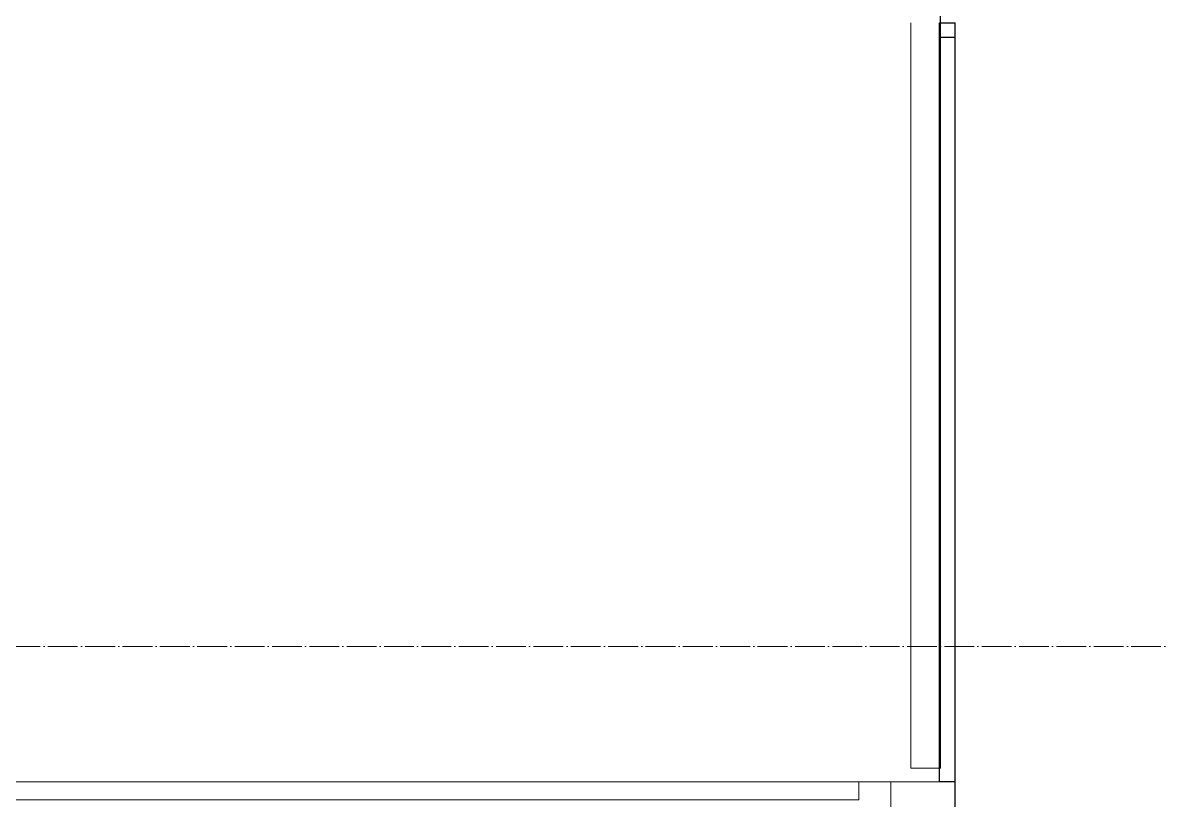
# Model space of a CAD drawing. Header units: millimetres. Extents: x -13069 to 207500, y -71366 to 56785.
# Drawn here: x 47854 to 48618, y 20142 to 20664 of the extents above; entities that cross this region are included whole.
import ezdxf

# ---------------------------------------------------------------- set-up
doc = ezdxf.new("R2010")
doc.units = ezdxf.units.MM
doc.linetypes.add('ADSK_Линия сетки', pattern=[25, 20, -2.5, 0, -2.5])
for name, color, linetype, lineweight in [('Оси', 7, 'Continuous', 9), ('Стены внутренние', 7, 'Continuous', 18), ('Стены наружные', 7, 'Continuous', 18), ('Стены несущие', 7, 'Continuous', 30), ('Стены отделка', 7, 'Continuous', 30)]:
    doc.layers.add(name, color=color, linetype=linetype, lineweight=lineweight)

msp = doc.modelspace()

# ---------------------------------------------------------------- linework, layer by layer
at = {"layer": 'Оси', "linetype": 'ADSK_Линия сетки'}
msp.add_line((-12268.557, 20245), (56004.853, 20245), dxfattribs=at)
at = {"layer": 'Стены внутренние'}
msp.add_line((48415.885, 20153.925), (48437.5, 20153.925), dxfattribs=at)
at = {"layer": 'Стены наружные'}
for p, q in [((48415.885, 20153.925), (46674.393, 20153.925)), ((48415.885, 20153.925), (48415.885, 20141.925)), ((46674.436, 20141.925), (48415.885, 20141.925))]:
    msp.add_line(p, q, dxfattribs=at)
at = {"layer": 'Стены несущие'}
for p, q in [((48470.885, 20654.058), (48470.885, 21812.505)), ((48470.21, 20153.925), (48470.21, 20663.925)), ((48470.21, 20663.925), (48480.736, 20663.925)), ((48480.736, 20084.058), (48480.736, 20663.925)), ((48480.736, 20654.058), (48470.885, 20654.058)), ((48480.736, 20153.925), (48470.21, 20153.925))]:
    msp.add_line(p, q, dxfattribs=at)
at = {"layer": 'Стены отделка', "lineweight": 9}
for p, q in [((48470.885, 24303.146), (48470.885, 20163.146)), ((48450.885, 20163.146), (48450.885, 20663.925)), ((48470.885, 20163.146), (48450.885, 20163.146)), ((48437.5, 20153.925), (48470.21, 20153.925)), ((48437.5, 20133.925), (48437.5, 20153.925))]:
    msp.add_line(p, q, dxfattribs=at)

doc.saveas('drawing.dxf')
